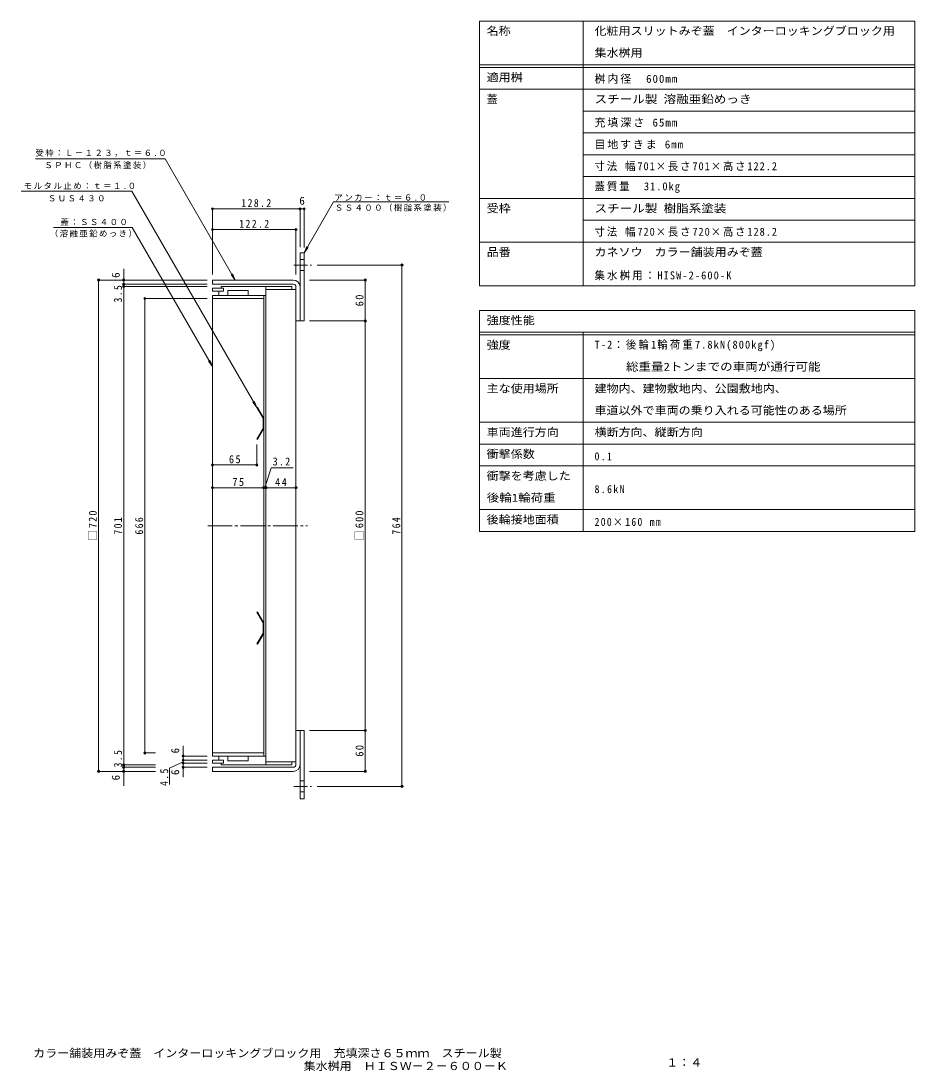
# Model space of a CAD drawing. Units: millimetres, scale not verified. Extents: x -1015 to 1117, y -778 to 761.
# Drawn here: x -193 to 1117, y -778 to 761 of the extents above; entities that cross this region are included whole.
import ezdxf
from ezdxf.enums import TextEntityAlignment as Align

# ---------------------------------------------------------------- set-up
doc = ezdxf.new("R2010")
doc.units = ezdxf.units.MM
doc.header["$LTSCALE"] = 4
doc.header["$PDMODE"] = 32
doc.header["$PDSIZE"] = 3.2
doc.linetypes.add('CHAIN1', pattern=[8, 5, -1, 1, -1])
doc.linetypes.add('CHAIN2', pattern=[12, 9, -1, 1, -1])
for name, color, linetype, lineweight in [('0-0_通り芯', 7, 'CHAIN2', 9), ('0-2_仕上', 7, 'Continuous', 9), ('0-3_建具', 4, 'Continuous', 9), ('0-4_その他', 7, 'Continuous', 9), ('0-5_寸法', 7, 'Continuous', 9), ('F-F_F-Fﾚｲﾔ', 7, 'Continuous', 9)]:
    doc.layers.add(name, color=color, linetype=linetype, lineweight=lineweight)
doc.layers.add('F-4_F-4ﾚｲﾔ', color=2, linetype='Continuous')
doc.layers.add('F-5_F-5ﾚｲﾔ', color=2, linetype='Continuous')
doc.styles.add('ＭＳ ゴシック', font='')
doc.styles.get('ＭＳ ゴシック').set_extended_font_data('MS Gothic')

msp = doc.modelspace()

# ---------------------------------------------------------------- linework, layer by layer
at = {"layer": '0-0_通り芯'}
msp.add_line((80.817, 21.102), (226.846, 21.102), dxfattribs=at)
at = {"layer": '0-2_仕上'}
for p, q in [((100.396, 371.602), (100.396, 369.102)), ((166.096, 371.602), (100.396, 371.602)), ((166.096, 371.602), (166.096, 367.102)), ((103.896, 369.102), (87.896, 369.102)), ((87.896, 369.102), (87.896, 364.602)), ((103.896, 364.602), (87.896, 364.602)), ((166.096, 358.602), (87.896, 358.602)), ((87.896, 358.602), (87.896, -316.398)), ((162.896, 354.102), (87.896, 354.102)), ((96.896, 364.602), (96.896, 358.602)), ((103.896, 369.102), (103.896, 364.602)), ((110.096, 365.602), (110.096, 358.602)), ((140.096, 365.602), (110.096, 365.602)), ((140.096, 365.602), (140.096, 358.602)), ((162.896, -316.398), (162.896, 358.602)), ((162.896, -311.898), (87.896, -311.898)), ((166.096, -316.398), (87.896, -316.398)), ((103.896, -322.398), (87.896, -322.398)), ((87.896, -326.898), (87.896, -322.398)), ((96.896, -322.398), (96.896, -316.398)), ((103.896, -326.898), (103.896, -322.398)), ((110.096, -323.398), (110.096, -316.398)), ((140.096, -323.398), (140.096, -316.398)), ((103.896, -326.898), (87.896, -326.898)), ((100.396, -329.398), (100.396, -326.898)), ((166.096, -329.398), (100.396, -329.398)), ((140.096, -323.398), (110.096, -323.398)), ((166.096, -329.398), (166.096, -324.898))]:
    msp.add_line(p, q, dxfattribs=at)
at = {"layer": '0-2_仕上', "color": 2}
for p, q in [((166.096, -329.398), (166.096, 371.602)), ((166.096, 371.602), (204.096, 371.602)), ((204.096, 371.602), (204.096, 367.102)), ((210.096, 367.102), (166.096, 367.102)), ((210.096, -324.898), (210.096, 367.102)), ((210.096, -324.898), (166.096, -324.898)), ((166.096, -329.398), (204.096, -329.398)), ((204.096, -329.398), (204.096, -324.898))]:
    msp.add_line(p, q, dxfattribs=at)
at = {"layer": '0-2_仕上', "color": 3}
for p, q in [((152.896, 194.191), (153.762, 194.691)), ((161.896, 178.602), (152.896, 194.191)), ((162.896, 178.87), (153.762, 194.691)), ((161.896, 163.602), (161.896, 178.602)), ((162.896, 163.334), (162.896, 178.87)), ((162.896, 163.334), (153.762, 147.514)), ((162.896, -121.13), (153.762, -105.309)), ((161.896, -121.398), (161.896, -136.398)), ((162.896, -121.13), (162.896, -136.666)), ((161.896, -136.398), (152.896, -151.986)), ((162.896, -136.666), (153.762, -152.486)), ((152.896, -151.986), (153.762, -152.486))]:
    msp.add_line(p, q, dxfattribs=at)
for points in [[(161.896, 163.602), (152.896, 148.014), (153.762, 147.514)], [(161.896, -121.398), (152.896, -105.809), (153.762, -105.309)]]:
    msp.add_lwpolyline(points, dxfattribs=at)
at = {"layer": '0-3_建具'}
for p, q in [((216.096, 421.102), (222.096, 421.102)), ((216.096, 321.102), (216.096, 421.102)), ((222.096, 321.102), (222.096, 421.102)), ((216.096, 411.102), (222.096, 411.102)), ((216.096, 395.102), (222.096, 395.102)), ((87.896, 375.102), (87.896, 381.102)), ((87.896, 381.102), (206.096, 381.102)), ((206.096, 375.102), (87.896, 375.102)), ((210.096, 371.102), (210.096, 321.102)), ((216.096, -278.898), (222.096, -278.898)), ((216.096, -278.898), (216.096, -378.898)), ((222.096, -278.898), (222.096, -378.898)), ((87.896, -332.898), (87.896, -338.898)), ((206.096, -332.898), (87.896, -332.898)), ((87.896, -338.898), (206.096, -338.898)), ((216.096, -352.898), (222.096, -352.898)), ((216.096, -368.898), (222.096, -368.898)), ((216.096, -378.898), (222.096, -378.898))]:
    msp.add_line(p, q, dxfattribs=at)
at = {"layer": '0-3_建具', "linetype": 'CHAIN1'}
for p, q in [((207.169, 403.102), (233.107, 403.102)), ((207.169, -360.898), (233.107, -360.898))]:
    msp.add_line(p, q, dxfattribs=at)
at = {"layer": '0-3_建具'}
for points in [[(210.096, 321.102), (216.096, 321.102), (222.096, 321.102)], [(210.096, -328.898), (210.096, -278.898), (216.096, -278.898)]]:
    msp.add_lwpolyline(points, dxfattribs=at)
for centre, radius, start, end in [((206.096, 371.102), 10, 0, 90), ((206.096, 371.102), 4, 0, 90), ((206.096, -328.898), 4, 270, 0), ((206.096, -328.898), 10, 270, 0)]:
    msp.add_arc(centre, radius, start, end, dxfattribs=at)
at = {"layer": '0-4_その他'}
for p, q in [((87.896, 486.74), (87.896, 389.102)), ((87.896, 485.54), (216.096, 485.54)), ((216.096, 486.74), (216.096, 429.102)), ((216.096, 485.54), (222.096, 485.54)), ((222.096, 486.74), (222.096, 428.852)), ((87.896, 455.161), (210.096, 455.161)), ((210.096, 456.361), (210.096, 389.102)), ((366.694, 403.102), (241.107, 403.102)), ((365.494, -360.898), (365.494, 403.102)), ((-42.17, 381.102), (-42.17, 397.589)), ((-80.252, 381.102), (79.896, 381.102)), ((-79.052, 381.102), (-79.052, -338.898)), ((-43.37, 375.102), (79.896, 375.102)), ((-43.37, 371.602), (79.896, 371.602)), ((-42.17, 375.102), (-42.17, 381.102)), ((-42.17, 371.602), (-42.17, 375.102)), ((-42.17, -329.398), (-42.17, 371.602)), ((312.834, 381.102), (230.096, 381.102)), ((311.634, 381.102), (311.634, 321.102)), ((-12.414, 354.102), (79.896, 354.102)), ((-11.214, 354.102), (-11.214, -311.898)), ((312.834, 321.102), (230.096, 321.102)), ((311.634, 321.102), (311.634, -278.898)), ((152.896, 108.934), (152.896, 140.014)), ((87.896, 110.134), (152.896, 110.134)), ((87.896, 76.83), (162.896, 76.83)), ((162.896, 76.83), (166.096, 76.83)), ((166.096, 76.83), (210.096, 76.83)), ((312.834, -278.898), (230.096, -278.898)), ((311.634, -278.898), (311.634, -338.898)), ((44.927, -316.398), (44.927, -301.63)), ((-12.414, -311.898), (4.142, -311.898)), ((43.727, -316.398), (79.896, -316.398)), ((43.727, -322.398), (79.896, -322.398)), ((44.927, -322.398), (44.927, -316.398)), ((44.927, -326.898), (44.927, -322.398)), ((-43.37, -329.398), (4.142, -329.398)), ((-43.37, -332.898), (4.142, -332.898)), ((-42.17, -332.898), (-42.17, -329.398)), ((-42.17, -338.898), (-42.17, -332.898)), ((43.727, -326.898), (79.896, -326.898)), ((43.727, -332.898), (79.896, -332.898)), ((44.927, -332.898), (44.927, -326.898)), ((44.927, -332.898), (44.927, -347.172)), ((-80.252, -338.898), (4.142, -338.898)), ((-42.17, -338.898), (-42.17, -360.051)), ((312.834, -338.898), (230.096, -338.898)), ((366.694, -360.898), (241.107, -360.898))]:
    msp.add_line(p, q, dxfattribs=at)
for points in [[(164.496, 76.83), (173.633, 105.839), (206.141, 105.839)], [(44.927, -324.648), (24.71, -334.068), (24.71, -357.899)]]:
    msp.add_lwpolyline(points, dxfattribs=at)
for p in [(87.896, 485.54), (216.096, 485.54), (222.096, 485.54), (87.896, 455.161), (210.096, 455.161), (365.494, 403.102), (-79.052, 381.102), (-42.17, 381.102), (-42.17, 375.102), (-42.17, 371.602), (311.634, 381.102), (-11.214, 354.102), (311.634, 321.102), (87.896, 110.134), (152.896, 110.134), (87.896, 76.83), (162.896, 76.83), (166.096, 76.83), (210.096, 76.83), (311.634, -278.898), (-11.214, -311.898), (44.927, -316.398), (44.927, -322.398), (-79.052, -338.898), (-42.17, -329.398), (-42.17, -332.898), (-42.17, -338.898), (44.927, -326.898), (44.927, -332.898), (311.634, -338.898), (365.494, -360.898)]:
    msp.add_point(p, dxfattribs=at)
at = {"layer": '0-5_寸法'}
for p, q in [((-171.619, 558.742), (18.494, 558.742)), ((18.494, 558.742), (121.055, 381.102)), ((-192.722, 511.372), (-30.229, 511.372)), ((-30.229, 511.372), (152.896, 194.191)), ((265.117, 495.58), (222.096, 421.066)), ((265.117, 495.58), (434.177, 495.58)), ((-145.011, 458.115), (-29.699, 458.115)), ((-29.699, 458.115), (87.896, 254.433)), ((222.096, 421.066), (225.923, 430.304)), ((222.096, 421.066), (228.184, 428.999)), ((121.055, 381.102), (114.967, 389.036)), ((121.055, 381.102), (117.228, 390.341)), ((87.896, 254.433), (81.808, 262.367)), ((87.896, 254.433), (84.069, 263.672)), ((152.896, 194.191), (146.808, 202.124)), ((152.896, 194.191), (149.069, 203.429))]:
    msp.add_line(p, q, dxfattribs=at)
at = {"layer": 'F-F_F-Fﾚｲﾔ'}
for p, q in [((478.898, 760.716), (1117.126, 760.716)), ((478.898, 760.716), (478.898, 372.716)), ((631.093, 760.716), (631.093, 372.716)), ((1117.126, 760.716), (1117.126, 372.716)), ((478.898, 696.716), (1117.126, 696.716)), ((478.898, 692.716), (1117.126, 692.716)), ((478.898, 660.716), (1117.126, 660.716)), ((631.093, 628.716), (1117.126, 628.716)), ((631.093, 596.716), (1117.126, 596.716)), ((631.093, 564.716), (1117.126, 564.716)), ((631.093, 532.716), (1117.126, 532.716)), ((478.898, 500.716), (1117.126, 500.716)), ((631.093, 468.716), (1117.126, 468.716)), ((478.898, 436.716), (1117.126, 436.716)), ((478.898, 372.716), (1117.126, 372.716)), ((478.898, 336.716), (478.898, 12.716)), ((478.898, 336.716), (1117.126, 336.716)), ((1117.126, 336.716), (1117.126, 12.716)), ((478.898, 304.716), (1117.126, 304.716)), ((478.898, 300.716), (1117.126, 300.716)), ((631.093, 304.716), (631.093, 12.716)), ((478.898, 236.716), (1117.126, 236.716)), ((478.898, 172.716), (1117.126, 172.716)), ((478.898, 140.716), (1117.126, 140.716)), ((478.898, 108.716), (1117.126, 108.716)), ((478.898, 44.716), (1117.126, 44.716)), ((478.898, 12.716), (1117.126, 12.716))]:
    msp.add_line(p, q, dxfattribs=at)

# ---------------------------------------------------------------- texts
at = {"layer": '0-4_その他', "color": 2, "style": 'ＭＳ ゴシック'}
msp.add_text('6', height=11.73, dxfattribs=at).set_placement((215.096, 487.94), align=Align.BOTTOM_LEFT)
for p in [(-44.57, 384.301), (42.527, -312.515), (42.527, -344.178), (-44.57, -352.103)]:
    msp.add_text('6', height=11.73, rotation=90, dxfattribs=at).set_placement(p, align=Align.BOTTOM_LEFT)
at = {"layer": '0-4_その他', "color": 2, "char_height": 11.73, "attachment_point": 7, "style": 'ＭＳ ゴシック'}
for s, insert in [('\\T1.28;\\W0.9;128.2', (129.996, 487.94)), ('\\T1.28;\\W0.9;122.2', (126.996, 457.561)), ('\\T1.27;\\W0.95;65', (111.896, 112.534)), ('\\T1.27;\\W0.9;3.2', (176.207, 109.218)), ('\\T1.27;\\W0.95;75', (116.896, 79.23)), ('\\T1.27;\\W0.95;44', (179.596, 79.23))]:
    msp.add_mtext(s, dxfattribs=dict(at, insert=insert))
at = {"layer": '0-4_その他', "color": 2, "char_height": 11.73, "attachment_point": 7, "rotation": 90, "style": 'ＭＳ ゴシック'}
for s, insert in [('\\T1.27;\\W0.9;3.5', (-44.57, 348.163)), ('\\T1.27;\\W0.95;60', (309.234, 342.602)), ('\\T1.21;\\W0.95;□720', (-81.452, -0.898)), ('\\T1.27;\\W0.9;701', (-44.57, 8.102)), ('\\T1.27;\\W0.9;666', (-13.614, 8.102)), ('\\T1.21;\\W0.95;□600', (309.234, -0.898)), ('\\T1.27;\\W0.9;764', (363.094, 8.102)), ('\\T1.27;\\W0.95;60', (309.234, -317.398)), ('\\T1.27;\\W0.9;3.5', (-44.57, -333.128)), ('\\T1.27;\\W0.9;4.5', (23.07, -360.278))]:
    msp.add_mtext(s, dxfattribs=dict(at, insert=insert))
at = {"layer": '0-5_寸法', "char_height": 8.798, "attachment_point": 7, "style": 'ＭＳ ゴシック'}
for s, insert in [('\\T1.17;受枠：Ｌ－１２３，ｔ＝６.０', (-171.551, 561.702)), ('\\T1.17;ＳＰＨＣ（樹脂系塗装）', (-158.478, 543.924)), ('\\T1.18;モルタル止め：ｔ＝１.０', (-188.817, 514.077)), ('\\T1.17;ＳＵＳ４３０', (-153.283, 496.27)), ('\\T1.18;アンカー：ｔ＝６.０', (266.509, 497.142)), ('\\T1.17;ＳＳ４００（樹脂系塗装）', (267.1, 481.526)), ('\\T1.17;蓋：ＳＳ４００', (-135.022, 461.125)), ('\\T1.17;（溶融亜鉛めっき）', (-150.524, 443.695))]:
    msp.add_mtext(s, dxfattribs=dict(at, insert=insert))
at = {"layer": 'F-4_F-4ﾚｲﾔ', "style": 'ＭＳ ゴシック', "width": 1.1}
for s, p in [('カラー舗装用みぞ蓋\u3000インターロッキングブロック用\u3000充填深さ６５ｍｍ\u3000スチール製', (-174.903, -761.267)), ('集水桝用\u3000ＨＩＳＷ－２－６００－Ｋ', (221.382, -780.096))]:
    msp.add_text(s, height=11.73, dxfattribs=at).set_placement(p, align=Align.BOTTOM_LEFT)
at = {"layer": 'F-5_F-5ﾚｲﾔ', "style": 'ＭＳ ゴシック'}
for s, width, p in [('化粧用スリットみぞ蓋\u3000インターロッキングブロック用', 1.1, (647.627, 736.716)), ('集水桝用', 1.1, (647.627, 704.716)), ('スチール製 溶融亜鉛めっき', 1.15, (647.627, 636.716)), ('１：４', 1.1, (752.622, -774.921))]:
    msp.add_text(s, height=11.73, dxfattribs=dict(at, width=width)).set_placement(p, align=Align.BOTTOM_LEFT)
at = {"layer": 'F-5_F-5ﾚｲﾔ', "char_height": 11.73, "attachment_point": 7, "style": 'ＭＳ ゴシック'}
for s, insert in [('\\T1.18;桝内径\u3000600mm', (647.627, 668.716)), ('\\T1.18;充填深さ\\~65mm', (647.627, 604.716)), ('\\T1.17;目地すきま\\~6mm', (647.627, 572.716))]:
    msp.add_mtext(s, dxfattribs=dict(at, insert=insert))
at = {"layer": 'F-F_F-Fﾚｲﾔ', "color": 2, "style": 'ＭＳ ゴシック'}
for s, width, p in [('名称', 1.1, (489.545, 736.716)), ('適用桝', 1.1, (489.545, 668.716)), ('受枠', 1.1, (489.545, 476.716)), ('スチール製 樹脂系塗装', 1.15, (647.627, 476.716)), ('品番', 1.1, (489.545, 412.716)), ('カネソウ\u3000カラー舗装用みぞ蓋', 1.1, (647.627, 412.716)), ('強度性能', 1.1, (489.545, 312.716)), ('強度', 1.1, (489.545, 276.716)), (' \u3000\u3000総重量2トンまでの車両が通行可能', 1.15, (647.627, 244.716)), ('主な使用場所', 1.1, (489.545, 212.716)), ('建物内、建物敷地内、公園敷地内、', 1.1, (647.627, 212.716)), ('車道以外で車両の乗り入れる可能性のある場所', 1.1, (647.627, 180.716)), ('車両進行方向', 1.1, (489.545, 148.716)), ('横断方向、縦断方向', 1.1, (647.627, 148.716)), ('衝撃係数', 1.1, (489.545, 116.716)), ('衝撃を考慮した', 1.1, (489.545, 84.716)), ('後輪1輪荷重', 1.15, (489.545, 52.716)), ('後輪接地面積', 1.1, (489.545, 20.716))]:
    msp.add_text(s, height=11.73, dxfattribs=dict(at, width=width)).set_placement(p, align=Align.BOTTOM_LEFT)
msp.add_text('蓋', height=11.73, dxfattribs=at).set_placement((489.545, 636.716), align=Align.BOTTOM_LEFT)
at = {"layer": 'F-F_F-Fﾚｲﾔ', "color": 2, "char_height": 11.73, "attachment_point": 7, "style": 'ＭＳ ゴシック'}
for s, insert in [('\\T1.18;\\W0.95;寸法\\~幅701×長さ701×高さ122.2', (647.627, 540.716)), ('\\T1.19;\\W0.95;蓋質量\u300031.0kg', (647.627, 508.716)), ('\\T1.18;\\W0.95;寸法\\~幅720×長さ720×高さ128.2', (647.627, 444.716)), ('\\T1.21;\\W0.95;集水桝用：HISW-2-600-K', (647.627, 380.716)), ('\\T1.21;\\W0.95;T-2：後輪1輪荷重7.8kN(800kgf)', (647.627, 276.716)), ('\\T1.27;\\W0.9;0.1', (647.627, 116.716)), ('\\T1.28;\\W0.9;8.6kN', (647.627, 68.716)), ('\\T1.25;\\W0.9;200×160\\~mm', (647.627, 20.716))]:
    msp.add_mtext(s, dxfattribs=dict(at, insert=insert))

doc.saveas('drawing.dxf')
